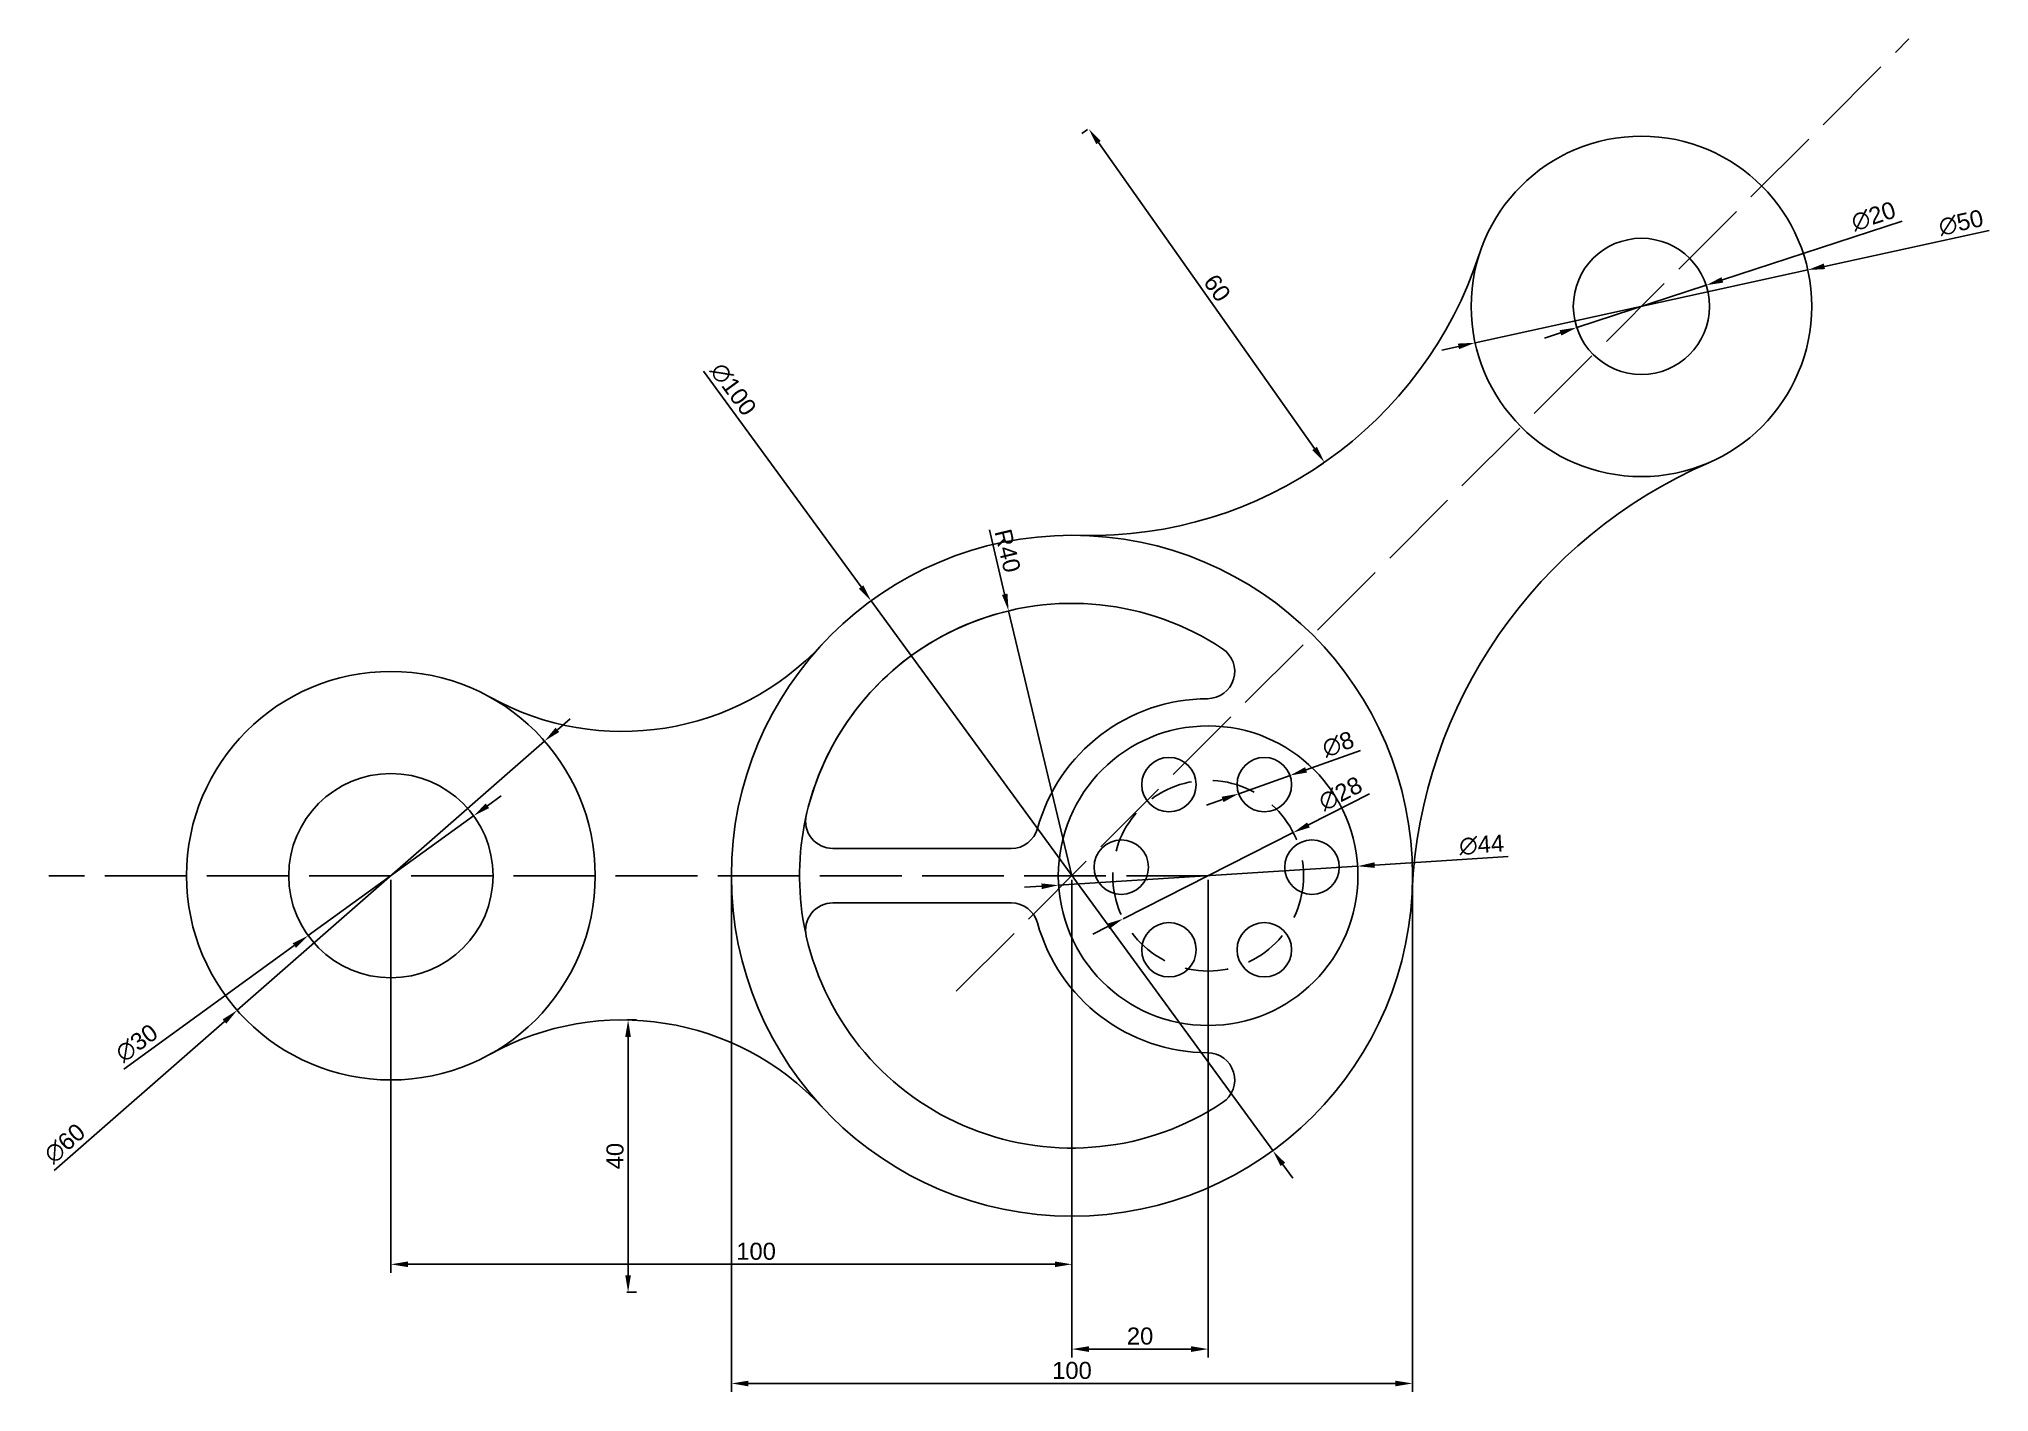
# Model space of a CAD drawing. Header units: millimetres. Extents: x 1440 to 3103, y 1190 to 2582.
# Drawn here: x 1439.7 to 1726, y 1190 to 1388.7 of the extents above; entities outside this region: 2.
import ezdxf

# ---------------------------------------------------------------- set-up
doc = ezdxf.new("R2010")
doc.units = ezdxf.units.MM
doc.linetypes.add('ACAD_ISO02W100', pattern=[15, 12, -3])
doc.linetypes.add('TRAZOS2', pattern=[9.525, 6.35, -3.175])
doc.styles.get("Standard").update_dxf_attribs({"font": 'arial.ttf'})
doc.dimstyles.new('ISO-25', dxfattribs={"dimtxt": 2.5, "dimasz": 2.5, "dimexe": 1.25, "dimexo": 0.625, "dimtad": 1, "dimtxsty": 'Standard', "dimcen": 2.5, "dimadec": 0, "dimazin": 0, "dimtfac": 1, "dimtmove": 0, "dimatfit": 3, "dimfxl": 1, "dimarcsym": 0})

# ---------------------------------------------------------------- blocks, each defined once
blk = doc.blocks.new('*D2')
at = {"color": 0, "lineweight": -2, "transparency": 16777216}
for p, q in [((1591.35, 1265.17), (1591.35, 1195.02)), ((1611.35, 1265.17), (1611.35, 1195.02)), ((1593.85, 1196.27), (1608.85, 1196.27))]:
    blk.add_line(p, q, dxfattribs=at)
at = {"color": 0, "transparency": 16777216}
for points in [[(1593.85, 1196.69), (1593.85, 1195.85), (1591.35, 1196.27)], [(1608.85, 1196.69), (1608.85, 1195.85), (1611.35, 1196.27)]]:
    blk.add_solid(points, dxfattribs=at)
at = {"layer": 'Defpoints', "color": 0, "transparency": 16777216}
for p in [(1591.35, 1265.8), (1611.35, 1265.8), (1611.35, 1196.27)]:
    blk.add_point(p, dxfattribs=at)
at = {"color": 0, "transparency": 16777216, "insert": (1601.35, 1198.17), "char_height": 2.5, "attachment_point": 5}
blk.add_mtext('20', dxfattribs=at)
blk = doc.blocks.new('*U3')
blk.add_circle((0, 0), 4)
blk = doc.blocks.new('*U4')
at = {"color": 0, "linetype": 'ByBlock', "lineweight": -2, "transparency": 16777216}
blk.add_blockref('*U3', (1611.35, 1279.8), dxfattribs=at)
for p, rotation in [((1599.22, 1272.8), 59.99999999999999), ((1623.47, 1272.8), 300.0000000000001), ((1599.22, 1258.8), 120), ((1623.47, 1258.8), 240), ((1611.35, 1251.8), 180)]:
    blk.add_blockref('*U3', p, dxfattribs=dict(at, rotation=rotation))
blk = doc.blocks.new('*D10')
at = {"color": 0, "linetype": 'ByBlock', "lineweight": -2, "transparency": 16777216}
for p, q in [((1525.97, 1244.61), (1527.43, 1244.61)), ((1526.18, 1242.11), (1526.18, 1207.11)), ((1525.97, 1204.61), (1527.43, 1204.61))]:
    blk.add_line(p, q, dxfattribs=at)
at = {"color": 0, "linetype": 'ByBlock', "transparency": 16777216}
for points in [[(1525.76, 1242.11), (1526.59, 1242.11), (1526.18, 1244.61)], [(1525.76, 1207.11), (1526.59, 1207.11), (1526.18, 1204.61)]]:
    blk.add_solid(points, dxfattribs=at)
at = {"layer": 'Defpoints', "color": 0, "linetype": 'ByBlock', "transparency": 16777216}
for p in [(1525.35, 1244.61), (1525.35, 1204.61), (1526.18, 1204.61)]:
    blk.add_point(p, dxfattribs=at)
at = {"color": 0, "linetype": 'ByBlock', "transparency": 16777216, "insert": (1524.27, 1224.61), "char_height": 2.5, "attachment_point": 5, "rotation": 90}
blk.add_mtext('40', dxfattribs=at)
blk = doc.blocks.new('*D11')
at = {"color": 0, "linetype": 'ByBlock', "lineweight": -2, "transparency": 16777216}
for p, q in [((1541.35, 1265.17), (1541.35, 1189.97)), ((1641.35, 1265.17), (1641.35, 1189.97)), ((1543.85, 1191.22), (1638.85, 1191.22))]:
    blk.add_line(p, q, dxfattribs=at)
at = {"color": 0, "linetype": 'ByBlock', "transparency": 16777216}
for points in [[(1543.85, 1191.63), (1543.85, 1190.8), (1541.35, 1191.22)], [(1638.85, 1191.63), (1638.85, 1190.8), (1641.35, 1191.22)]]:
    blk.add_solid(points, dxfattribs=at)
at = {"layer": 'Defpoints', "color": 0, "linetype": 'ByBlock', "transparency": 16777216}
for p in [(1541.35, 1265.8), (1641.35, 1265.8), (1641.35, 1191.22)]:
    blk.add_point(p, dxfattribs=at)
at = {"color": 0, "linetype": 'ByBlock', "transparency": 16777216, "insert": (1591.35, 1193.12), "char_height": 2.5, "attachment_point": 5}
blk.add_mtext('100', dxfattribs=at)
blk = doc.blocks.new('*D12')
at = {"color": 0, "linetype": 'ByBlock', "lineweight": -2, "transparency": 16777216}
for p, q in [((1491.35, 1265.17), (1491.35, 1207.47)), ((1591.35, 1265.17), (1591.35, 1207.47)), ((1588.85, 1208.72), (1493.85, 1208.72))]:
    blk.add_line(p, q, dxfattribs=at)
at = {"color": 0, "linetype": 'ByBlock', "transparency": 16777216}
for points in [[(1493.85, 1209.14), (1493.85, 1208.31), (1491.35, 1208.72)], [(1588.85, 1209.14), (1588.85, 1208.31), (1591.35, 1208.72)]]:
    blk.add_solid(points, dxfattribs=at)
at = {"layer": 'Defpoints', "color": 0, "linetype": 'ByBlock', "transparency": 16777216}
for p in [(1491.35, 1265.8), (1591.35, 1265.8), (1491.35, 1208.72)]:
    blk.add_point(p, dxfattribs=at)
at = {"color": 0, "linetype": 'ByBlock', "transparency": 16777216, "insert": (1544.97, 1210.62), "char_height": 2.5, "attachment_point": 5}
blk.add_mtext('100', dxfattribs=at)
blk = doc.blocks.new('*D13')
at = {"color": 0, "linetype": 'ByBlock', "lineweight": -2, "transparency": 16777216}
for p, q in [((1593.64, 1375.4), (1592.78, 1374.8)), ((1595.25, 1373.47), (1626.98, 1328.55)), ((1628.26, 1326.4), (1627.41, 1325.79))]:
    blk.add_line(p, q, dxfattribs=at)
at = {"color": 0, "linetype": 'ByBlock', "transparency": 16777216}
for points in [[(1595.59, 1373.72), (1594.91, 1373.23), (1593.8, 1375.52)], [(1627.32, 1328.8), (1626.64, 1328.31), (1628.43, 1326.51)]]:
    blk.add_solid(points, dxfattribs=at)
at = {"layer": 'Defpoints', "color": 0, "linetype": 'ByBlock', "transparency": 16777216}
for p in [(1594.15, 1375.76), (1628.43, 1326.51), (1628.77, 1326.76)]:
    blk.add_point(p, dxfattribs=at)
at = {"color": 0, "linetype": 'ByBlock', "transparency": 16777216, "insert": (1612.67, 1352.11), "char_height": 2.5, "attachment_point": 5, "rotation": 305.2413}
blk.add_mtext('60', dxfattribs=at)
blk = doc.blocks.new('*D14')
at = {"color": 0, "linetype": 'ByBlock', "lineweight": -2, "transparency": 16777216}
for p, q in [((1537.24, 1339.9), (1560.39, 1308.2)), ((1620.83, 1225.42), (1561.86, 1306.18)), ((1622.31, 1223.4), (1623.78, 1221.38))]:
    blk.add_line(p, q, dxfattribs=at)
at = {"color": 0, "linetype": 'ByBlock', "transparency": 16777216}
for points in [[(1560.72, 1308.44), (1560.05, 1307.95), (1561.86, 1306.18)], [(1622.65, 1223.64), (1621.97, 1223.15), (1620.83, 1225.42)]]:
    blk.add_solid(points, dxfattribs=at)
at = {"layer": 'Defpoints', "color": 0, "linetype": 'ByBlock', "transparency": 16777216}
for p in [(1561.86, 1306.18), (1620.83, 1225.42)]:
    blk.add_point(p, dxfattribs=at)
at = {"color": 0, "linetype": 'ByBlock', "transparency": 16777216, "insert": (1541.62, 1337.23), "char_height": 2.5, "attachment_point": 5, "rotation": 306.1389}
blk.add_mtext('∅100', dxfattribs=at)
blk = doc.blocks.new('*D15')
at = {"color": 0, "linetype": 'ByBlock', "lineweight": -2, "transparency": 16777216}
for p, q in [((1579.22, 1316.58), (1581.47, 1307.13)), ((1591.35, 1265.8), (1582.05, 1304.7))]:
    blk.add_line(p, q, dxfattribs=at)
blk.add_arc((1591.35, 1265.8), 40, 101.644, 191.9443, dxfattribs=at)
at = {"color": 0, "linetype": 'ByBlock', "transparency": 16777216}
blk.add_solid([(1581.88, 1307.23), (1581.07, 1307.04), (1582.05, 1304.7)], dxfattribs=at)
at = {"layer": 'Defpoints', "color": 0, "linetype": 'ByBlock', "transparency": 16777216}
for p in [(1582.05, 1304.7), (1591.35, 1265.8)]:
    blk.add_point(p, dxfattribs=at)
at = {"color": 0, "linetype": 'ByBlock', "transparency": 16777216, "insert": (1581.9, 1313.52), "char_height": 2.5, "attachment_point": 5, "rotation": 283.4345}
blk.add_mtext('R40', dxfattribs=at)
blk = doc.blocks.new('*D16')
at = {"color": 0, "linetype": 'ByBlock', "lineweight": -2, "transparency": 16777216}
for p, q in [((1505.52, 1276.06), (1507.55, 1277.53)), ((1503.5, 1274.6), (1479.2, 1257)), ((1452.14, 1237.4), (1477.17, 1255.53))]:
    blk.add_line(p, q, dxfattribs=at)
at = {"color": 0, "linetype": 'ByBlock', "transparency": 16777216}
for points in [[(1505.28, 1276.4), (1505.77, 1275.73), (1503.5, 1274.6)], [(1476.93, 1255.87), (1477.42, 1255.19), (1479.2, 1257)]]:
    blk.add_solid(points, dxfattribs=at)
at = {"layer": 'Defpoints', "color": 0, "linetype": 'ByBlock', "transparency": 16777216}
for p in [(1503.5, 1274.6), (1479.2, 1257)]:
    blk.add_point(p, dxfattribs=at)
at = {"color": 0, "linetype": 'ByBlock', "transparency": 16777216, "insert": (1454.04, 1241.21), "char_height": 2.5, "attachment_point": 5, "rotation": 35.9159}
blk.add_mtext('∅30', dxfattribs=at)
blk = doc.blocks.new('*D17')
at = {"color": 0, "linetype": 'ByBlock', "lineweight": -2, "transparency": 16777216}
for p, q in [((1515.79, 1287.22), (1517.67, 1288.86)), ((1513.91, 1285.57), (1468.78, 1246.03)), ((1441.93, 1222.5), (1466.9, 1244.38))]:
    blk.add_line(p, q, dxfattribs=at)
at = {"color": 0, "linetype": 'ByBlock', "transparency": 16777216}
for points in [[(1515.52, 1287.53), (1516.07, 1286.9), (1513.91, 1285.57)], [(1466.63, 1244.69), (1467.18, 1244.07), (1468.78, 1246.03)]]:
    blk.add_solid(points, dxfattribs=at)
at = {"layer": 'Defpoints', "color": 0, "linetype": 'ByBlock', "transparency": 16777216}
for p in [(1513.91, 1285.57), (1468.78, 1246.03)]:
    blk.add_point(p, dxfattribs=at)
at = {"color": 0, "linetype": 'ByBlock', "transparency": 16777216, "insert": (1443.47, 1226.47), "char_height": 2.5, "attachment_point": 5, "rotation": 41.2252}
blk.add_mtext('∅60', dxfattribs=at)
blk = doc.blocks.new('*D18')
at = {"color": 0, "linetype": 'ByBlock', "lineweight": -2, "transparency": 16777216}
for p, q in [((1713.24, 1361.94), (1686.85, 1353.3)), ((1665.46, 1346.31), (1684.47, 1352.52)), ((1663.09, 1345.53), (1660.71, 1344.75))]:
    blk.add_line(p, q, dxfattribs=at)
at = {"color": 0, "linetype": 'ByBlock', "transparency": 16777216}
for points in [[(1686.72, 1353.7), (1686.98, 1352.91), (1684.47, 1352.52)], [(1662.96, 1345.92), (1663.21, 1345.13), (1665.46, 1346.31)]]:
    blk.add_solid(points, dxfattribs=at)
at = {"layer": 'Defpoints', "color": 0, "linetype": 'ByBlock', "transparency": 16777216}
for p in [(1684.47, 1352.52), (1665.46, 1346.31)]:
    blk.add_point(p, dxfattribs=at)
at = {"color": 0, "linetype": 'ByBlock', "transparency": 16777216, "insert": (1709.04, 1362.64), "char_height": 2.5, "attachment_point": 5, "rotation": 18.1153}
blk.add_mtext('∅20', dxfattribs=at)
blk = doc.blocks.new('*D19')
at = {"color": 0, "linetype": 'ByBlock', "lineweight": -2, "transparency": 16777216}
for p, q in [((1726, 1360.58), (1701.83, 1355.29)), ((1650.54, 1344.07), (1699.39, 1354.76)), ((1648.1, 1343.54), (1645.66, 1343))]:
    blk.add_line(p, q, dxfattribs=at)
at = {"color": 0, "linetype": 'ByBlock', "transparency": 16777216}
for points in [[(1701.74, 1355.7), (1701.92, 1354.89), (1699.39, 1354.76)], [(1648.01, 1343.95), (1648.19, 1343.13), (1650.54, 1344.07)]]:
    blk.add_solid(points, dxfattribs=at)
at = {"layer": 'Defpoints', "color": 0, "linetype": 'ByBlock', "transparency": 16777216}
for p in [(1699.39, 1354.76), (1650.54, 1344.07)]:
    blk.add_point(p, dxfattribs=at)
at = {"color": 0, "linetype": 'ByBlock', "transparency": 16777216, "insert": (1721.89, 1361.7), "char_height": 2.5, "attachment_point": 5, "rotation": 12.3389}
blk.add_mtext('∅50', dxfattribs=at)
blk = doc.blocks.new('*D20')
at = {"color": 0, "linetype": 'ByBlock', "lineweight": -2, "transparency": 16777216}
for p, q in [((1633.73, 1284.18), (1625.72, 1281.34)), ((1615.83, 1277.84), (1623.37, 1280.51)), ((1613.47, 1277), (1611.11, 1276.17))]:
    blk.add_line(p, q, dxfattribs=at)
at = {"color": 0, "linetype": 'ByBlock', "transparency": 16777216}
for points in [[(1625.59, 1281.74), (1625.86, 1280.95), (1623.37, 1280.51)], [(1613.33, 1277.39), (1613.61, 1276.61), (1615.83, 1277.84)]]:
    blk.add_solid(points, dxfattribs=at)
at = {"layer": 'Defpoints', "color": 0, "linetype": 'ByBlock', "transparency": 16777216}
for p in [(1623.37, 1280.51), (1615.83, 1277.84)]:
    blk.add_point(p, dxfattribs=at)
at = {"color": 0, "linetype": 'ByBlock', "transparency": 16777216, "insert": (1630.43, 1285.1), "char_height": 2.5, "attachment_point": 5, "rotation": 19.516}
blk.add_mtext('∅8', dxfattribs=at)
blk = doc.blocks.new('*D21')
at = {"color": 0, "linetype": 'ByBlock', "lineweight": -2, "transparency": 16777216}
for p, q in [((1635.04, 1277.8), (1626.07, 1273.25)), ((1598.86, 1259.47), (1623.84, 1272.12)), ((1596.63, 1258.34), (1594.4, 1257.21))]:
    blk.add_line(p, q, dxfattribs=at)
at = {"color": 0, "linetype": 'ByBlock', "transparency": 16777216}
for points in [[(1625.88, 1273.62), (1626.26, 1272.88), (1623.84, 1272.12)], [(1596.44, 1258.72), (1596.82, 1257.97), (1598.86, 1259.47)]]:
    blk.add_solid(points, dxfattribs=at)
at = {"layer": 'Defpoints', "color": 0, "linetype": 'ByBlock', "transparency": 16777216}
for p in [(1623.84, 1272.12), (1598.86, 1259.47)]:
    blk.add_point(p, dxfattribs=at)
at = {"color": 0, "linetype": 'ByBlock', "transparency": 16777216, "insert": (1630.78, 1277.85), "char_height": 2.5, "attachment_point": 5, "rotation": 26.8576}
blk.add_mtext('∅28', dxfattribs=at)
blk = doc.blocks.new('*D22')
at = {"color": 0, "linetype": 'ByBlock', "lineweight": -2, "transparency": 16777216}
for p, q in [((1655.38, 1268.6), (1635.8, 1267.35)), ((1589.39, 1264.4), (1633.3, 1267.19)), ((1586.9, 1264.24), (1584.4, 1264.09))]:
    blk.add_line(p, q, dxfattribs=at)
at = {"color": 0, "linetype": 'ByBlock', "transparency": 16777216}
for points in [[(1635.77, 1267.77), (1635.82, 1266.94), (1633.3, 1267.19)], [(1586.87, 1264.66), (1586.92, 1263.83), (1589.39, 1264.4)]]:
    blk.add_solid(points, dxfattribs=at)
at = {"layer": 'Defpoints', "color": 0, "linetype": 'ByBlock', "transparency": 16777216}
for p in [(1633.3, 1267.19), (1589.39, 1264.4)]:
    blk.add_point(p, dxfattribs=at)
at = {"color": 0, "linetype": 'ByBlock', "transparency": 16777216, "insert": (1651.5, 1270.32), "char_height": 2.5, "attachment_point": 5, "rotation": 3.6353}
blk.add_mtext('∅44', dxfattribs=at)

msp = doc.modelspace()

# ---------------------------------------------------------------- linework, layer by layer
at = {"color": 240, "linetype": 'ACAD_ISO02W100', "true_color": 0xed1f24}
msp.add_line((1574.368, 1248.817), (1714.238, 1388.687), dxfattribs=at)
for p, q in [((1556.248, 1269.798), (1582.434, 1269.798)), ((1556.248, 1261.798), (1582.434, 1261.798))]:
    msp.add_line(p, q)
at = {"color": 1, "linetype": 'ACAD_ISO02W100'}
msp.add_line((1611.348, 1265.798), (1441.115, 1265.798), dxfattribs=at)
for centre, radius in [((3052.866, 2531.595), 50), ((3052.866, 2531.595), 40), ((1591.348, 1265.798), 50), ((1491.348, 1265.798), 30), ((1611.348, 1265.798), 22), ((1491.348, 1265.798), 15)]:
    msp.add_circle(centre, radius)
at = {"linetype": 'ByBlock'}
for radius in [25, 10]:
    msp.add_circle((1674.966, 1349.415), radius, dxfattribs=at)
at = {"color": 1, "linetype": 'TRAZOS2'}
msp.add_circle((1611.348, 1265.798), 14, dxfattribs=at)
at = {"linetype": 'ByBlock'}
for centre, radius, start, end in [((1594.152, 1375.762), 60, 268.53926, 341.94337), ((1713.452, 1260.12), 72.236, 113.31602, 177.33783)]:
    msp.add_arc(centre, radius, start, end, dxfattribs=at)
for centre, radius, start, end in [((1591.348, 1265.798), 40, 56.44221, 167.16041), ((1525.348, 1326.986), 40, 240.94072, 317.16657), ((1611.248, 1295.797), 4, 270.19099, 56.44221), ((1611.348, 1265.798), 26, 90.19099, 164.53399), ((1556.248, 1273.798), 4, 167.16041, 270), ((1582.434, 1273.798), 4, 270, 344.53399), ((1556.248, 1257.798), 4, 90, 192.83959), ((1582.434, 1257.798), 4, 15.46601, 90), ((1611.348, 1265.798), 26, 195.46601, 269.80901), ((1591.348, 1265.798), 40, 192.83959, 303.55779), ((1525.348, 1204.609), 40, 42.83343, 119.05928), ((1611.248, 1235.798), 4, 303.55779, 89.80901)]:
    msp.add_arc(centre, radius, start, end)

# ---------------------------------------------------------------- block references
at = {"rotation": 90}
msp.add_blockref('*U4', (2878.395, -344.3), dxfattribs=at)

# ---------------------------------------------------------------- dimensions: what is measured, and where the dimension line sits
at = {"color": 152, "linetype": 'ByBlock', "true_color": 0x2776bb}
dim = msp.add_aligned_dim(p1=(1594.152, 1375.762), p2=(1628.773, 1326.758), distance=-0.425, dimstyle='ISO-25', dxfattribs=at)
dim.commit()
dim.dimension.update_dxf_attribs({"geometry": '*D13', "text_midpoint": (1612.668, 1352.112)})
for p1, p2, picture, middle in [((1650.543, 1344.073), (1699.388, 1354.758), '*D19', (1722.315, 1359.773)), ((1665.461, 1346.306), (1684.47, 1352.525), '*D18', (1709.657, 1360.765)), ((1620.835, 1225.418), (1561.861, 1306.177), '*D14', (1540.032, 1336.069)), ((1513.911, 1285.568), (1468.784, 1246.027), '*D17', (1444.769, 1224.985)), ((1615.828, 1277.836), (1623.368, 1280.508), '*D20', (1631.086, 1283.244)), ((1598.858, 1259.473), (1623.838, 1272.122), '*D21', (1631.669, 1276.088)), ((1503.496, 1274.597), (1479.2, 1256.999), '*D16', (1455.193, 1239.611)), ((1589.392, 1264.403), (1633.303, 1267.192), '*D22', (1651.62, 1268.356))]:
    dim = msp.add_diameter_dim_2p(p1=p1, p2=p2, dimstyle='ISO-25', dxfattribs=at)
    dim.commit()
    dim.dimension.update_dxf_attribs({"geometry": picture, "text_midpoint": middle, "dimtype": 163})
dim = msp.add_radius_dim(center=(1591.348, 1265.798), mpoint=(1582.054, 1304.703), dimstyle='ISO-25', dxfattribs=at)
dim.commit()
dim.dimension.update_dxf_attribs({"geometry": '*D15', "text_midpoint": (1581.904, 1313.517)})
for base, p1, p2, picture, middle in [((1491.348, 1208.723), (1591.348, 1265.798), (1491.348, 1265.798), '*D12', (1544.97, 1208.723)), ((1641.348, 1191.216), (1541.348, 1265.798), (1641.348, 1265.798), '*D11', (1591.348, 1191.216))]:
    dim = msp.add_linear_dim(base=base, p1=p1, p2=p2, dimstyle='ISO-25', dxfattribs=at)
    dim.commit()
    dim.dimension.update_dxf_attribs({"geometry": picture, "text_midpoint": middle, "dimtype": 160})
at = {"color": 152, "true_color": 0x2776bb}
dim = msp.add_linear_dim(base=(1611.348, 1196.271), p1=(1591.348, 1265.798), p2=(1611.348, 1265.798), dimstyle='ISO-25', dxfattribs=at)
dim.commit()
dim.dimension.update_dxf_attribs({"geometry": '*D2', "text_midpoint": (1601.348, 1198.172)})
at = {"color": 152, "linetype": 'ByBlock', "true_color": 0x2776bb}
dim = msp.add_linear_dim(base=(1526.176, 1204.609), p1=(1525.348, 1244.609), p2=(1525.348, 1204.609), angle=90, dimstyle='ISO-25', dxfattribs=at)
dim.commit()
dim.dimension.update_dxf_attribs({"geometry": '*D10', "text_midpoint": (1524.275, 1224.609)})

doc.saveas('drawing.dxf')
